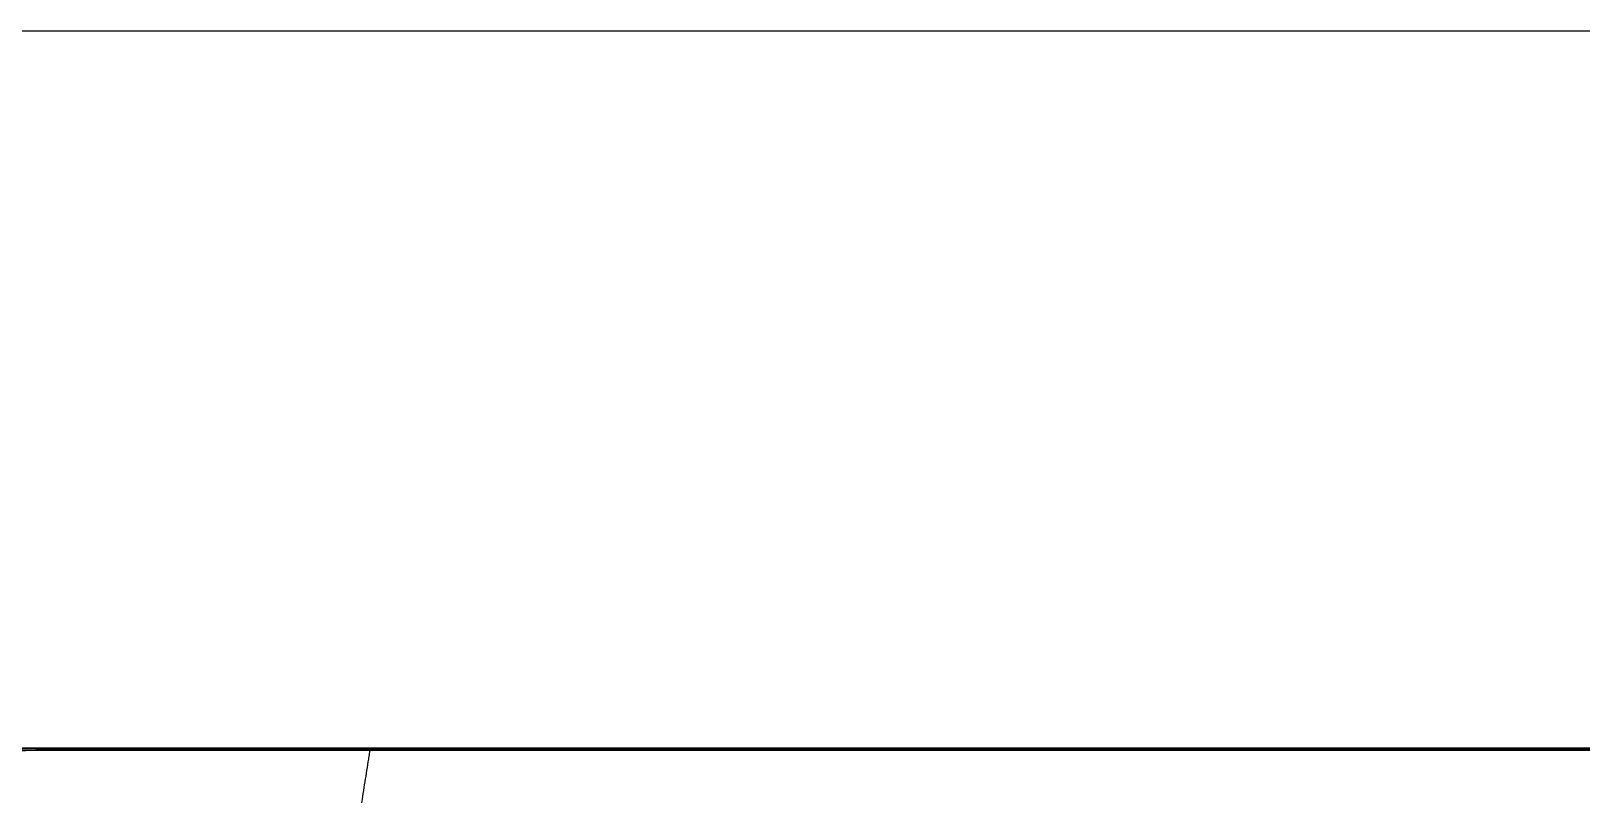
# Model space of a CAD drawing. Header units: millimetres. Extents: x 145965 to 228269, y 99354 to 115204.
# Drawn here: x 176453.5 to 176918.1, y 102215.4 to 102444.4 of the extents above; entities that cross this region are included whole.
import ezdxf

# ---------------------------------------------------------------- set-up
doc = ezdxf.new("R2010")
doc.units = ezdxf.units.MM
doc.header["$LTSCALE"] = 50
doc.layers.add('RC-LIGHT', color=7, linetype='Continuous')

# ---------------------------------------------------------------- blocks, each defined once
blk = doc.blocks.new('acrjtlf')
at = {"color": 8}
for p, q in [((1570174.37, 1746017.36), (1570174.37, 1746017.55)), ((1571139.61, 1746017.55), (1570174.37, 1746017.55)), ((1570174.37, 1746016.88), (1570174.37, 1746017.36)), ((1570174.37, 1746017.36), (1571139.61, 1746017.36)), ((1571139.61, 1746016.88), (1570174.37, 1746016.88))]:
    blk.add_line(p, q, dxfattribs=at)
for points, knots in [([(1570174.29, 1746017.54), (1570170.33, 1746017.54), (1570166.36, 1746017.54), (1570148.67, 1746017.54), (1570134.95, 1746017.55), (1570117.26, 1746017.55), (1570113.29, 1746017.55), (1570093.47, 1746017.55), (1570077.62, 1746017.55), (1570055.94, 1746017.55), (1570050.11, 1746017.55), (1570044.29, 1746017.55)], [0, 0, 0, 0, 0.091469, 0.091469, 0.40823, 0.40823, 0.499699, 0.499699, 0.865576, 0.865576, 1, 1, 1, 1]), ([(1570044.29, 1746017.37), (1570048.25, 1746017.37), (1570052.22, 1746017.37), (1570072.03, 1746017.37), (1570087.89, 1746017.36), (1570111.67, 1746017.36), (1570119.6, 1746017.36), (1570143.1, 1746017.36), (1570158.68, 1746017.36), (1570174.26, 1746017.36)], [0, 0, 0, 0, 0.091494, 0.091494, 0.457471, 0.457471, 0.640459, 0.640459, 1, 1, 1, 1]), ([(1570174.26, 1746016.88), (1570158.68, 1746016.88), (1570143.1, 1746016.88), (1570119.6, 1746016.87), (1570111.67, 1746016.87), (1570087.89, 1746016.85), (1570072.03, 1746016.83), (1570052.21, 1746016.8), (1570048.25, 1746016.8), (1570044.29, 1746016.79)], [0, 0, 0, 0, 0.35954, 0.35954, 0.542528, 0.542528, 0.908505, 0.908505, 1, 1, 1, 1]), ([(1570169.37, 1745984.64), (1570169.61, 1745986.39), (1570170.53, 1745992.94), (1570171.84, 1746001.74), (1570173.11, 1746009.79), (1570173.74, 1746013.72), (1570174.06, 1746015.72), (1570174.21, 1746016.57), (1570174.26, 1746016.88)], [0, 0, 0, 0, 0.156829, 0.590095, 0.806728, 0.915045, 0.969203, 1, 1, 1, 1])]:
    blk.add_open_spline(points, degree=3, knots=knots, dxfattribs=at)
for points in [[(1570174.37, 1746016.88), (1570174.33, 1746016.88), (1570174.29, 1746016.88), (1570174.24, 1746016.88)], [(1570174.26, 1746016.88), (1570174.26, 1746017.16), (1570174.26, 1746017.35), (1570174.26, 1746017.36)], [(1570174.26, 1746017.36), (1570174.29, 1746017.36), (1570174.33, 1746017.36), (1570174.37, 1746017.36)], [(1570174.37, 1746017.55), (1570174.34, 1746017.55), (1570174.32, 1746017.55), (1570174.29, 1746017.55)]]:
    blk.add_open_spline(points, degree=3, dxfattribs=at)

msp = doc.modelspace()

# ---------------------------------------------------------------- linework, layer by layer
at = {"layer": 'RC-LIGHT'}
msp.add_line((174637.91, 102444.45), (179437.91, 102444.45), dxfattribs=at)

# ---------------------------------------------------------------- block references
at = {"color": 0, "rotation": 360}
msp.add_blockref('acrjtlf', (-1393619.08, -1643788.1), dxfattribs=at)

doc.saveas('drawing.dxf')
